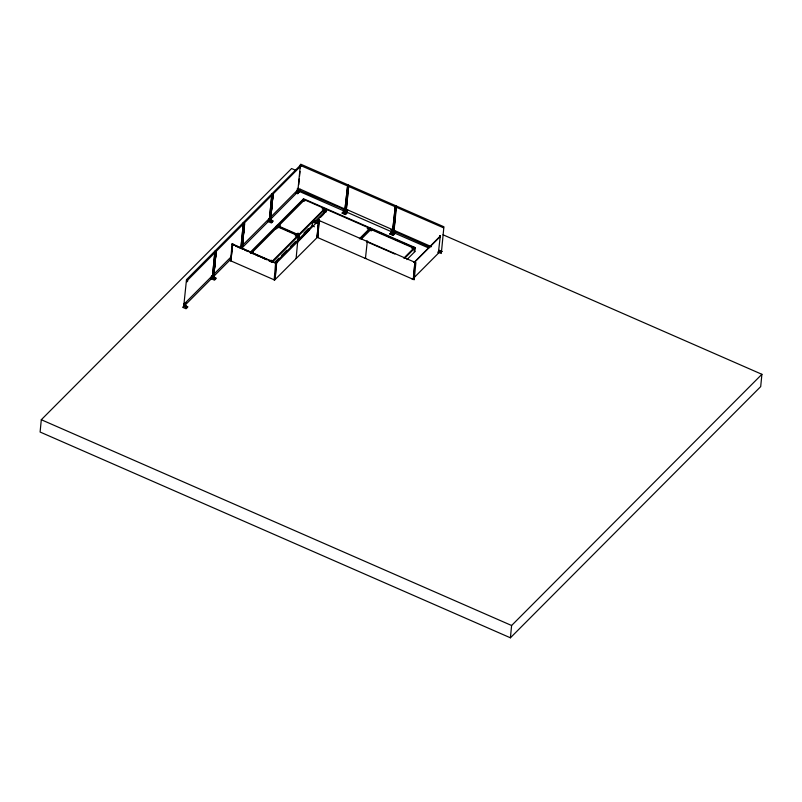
<?xml version="1.0" encoding="UTF-8"?>
<svg xmlns="http://www.w3.org/2000/svg" width="802" height="802" viewBox="0 0 802 802"><rect width="100%" height="100%" fill="white"/><g stroke="black" fill="none" stroke-linecap="round" stroke-linejoin="round"><path stroke-width="1.2" d="M275.688 263.267C275.938 262.906 275.507 262.886 275.798 263.277M296.118 258.485L297.712 241.201C297.692 242.435 296.84 241.522 297.843 241.663M319.146 220.339L318.334 220.169L415.867 262.725L414.193 279.788L317.291 237.392L318.885 220.239L319.467 220.239L318.915 220.169M367.236 241.813L367.015 241.552M297.151 189.182C299.597 188.259 298.063 190.154 298.815 188.781L297.953 188.259M343.998 208.65L300.018 189.082M345.963 210.585C347.607 204.831 345.221 217.833 346.554 204.48M394.945 231.577L395.546 230.956L431.516 246.705M394.915 231.698L429.932 247.216M439.215 250.234L439.396 250.625M319.126 221.011L319.767 221.242M365.852 258.384L365.141 258.174L365.852 258.334M367.316 242.154C367.226 240.289 366.725 241.412 367.426 241.663M413.902 279.437L413.21 279.206L413.902 279.307M413.271 279.367L414.885 262.104L415.576 262.204L415.045 262.465M187.668 280.53C184.6 279.938 188.891 282.184 187.087 280.008M186.475 280.449L186.986 280.088M216.159 252.079C213.532 250.795 216.56 253.913 215.838 251.537M215.568 251.487L215.748 252.109L214.996 251.918M244.65 223.437L243.377 223.407L243.878 222.806L244.64 223.668L243.497 223.778L244.029 222.886M272.64 194.505C272.209 195.076 272.57 194.645 272.229 195.016M271.838 194.806L272.62 194.325M272.209 194.385L272.51 194.916M300.69 165.653L299.958 165.503M348.088 186.545C346.705 185.422 350.253 186.766 347.497 186.826L344.649 212.049L345.401 212.52L346.043 211.969M395.637 207.297L396.318 206.665L395.115 207.678L392.419 233.031L393.481 233.332L393.411 232.54M299.838 166.154C301.191 164.901 299.427 164.931 300.529 165.593M395.877 206.966L395.556 206.846M215.959 252.379L213.683 276.991L216.029 252.59L214.996 252.309M244.389 223.718L243.838 223.056L244.44 223.898L242.144 248.389L244.289 223.808M296.189 170.535L291.597 168.53L41.303 419.727L40.1 432.027L510.403 637.801L760.697 386.604L761.9 374.303L443.015 234.775M187.087 280.72L300.9 165.944M185.041 304.098L185.533 307.086C189.112 308.138 184.52 304.81 183.858 304.128M186.886 307.647L184.981 306.464L185.342 304.7M185.483 304.008L185.392 304.58L184.6 303.627M186.736 307.798L185.142 304.88M213.723 275.918L213.944 275.407L213.512 276.349L212.259 276.119L213.071 275.026M212.5 276.84L212.119 275.918L212.941 274.976M212.36 277.753L214.966 251.056L212.329 277.743C213.192 280.109 214.445 275.938 213.763 274.665M213.773 275.407L213.402 276.359L212.45 275.597M216.029 252.59L213.502 278.324L216.069 252.47M215.197 279.206C210.004 271.176 218.695 281.442 213.853 278.635L213.593 277.713L215.347 279.056M230.625 260.78L232.099 243.708L232.7 243.738L230.876 260.83L232.72 243.928L232.209 244.75L232.259 244.149M240.72 247.517L241.061 246.605L242.404 246.805L241.983 247.748L240.72 247.517C240.279 247.417 242.765 247.818 242.384 247.036M241.061 246.725L243.427 222.455L240.911 247.928C243.056 248.57 239.948 245.723 240.831 247.888M241.602 247.898L242.274 247.297M244.5 223.989L242.094 248.5L244.62 224.089L243.587 224.4L243.457 223.708M242.404 246.805L242.314 247.377L242.404 246.805L241.151 246.595M269.181 218.916L269.282 218.284L269.402 218.966L270.505 219.096L270.875 218.214L270.715 218.966L269.181 218.916L269.993 217.823M270.735 217.823C271.848 219.146 268.52 219.227 269.522 218.004M270.063 219.297L270.675 218.475M270.525 220.52C269.743 215.898 274.344 224.009 270.926 221.282L270.525 220.52L270.785 221.432L272.289 221.673M272.129 222.004L270.675 218.936M275.808 229.452L275.998 227.467L277.582 228.159L278.525 227.217M229.482 260.279L274.164 279.828L275.617 262.855M275.447 262.775L275.918 263.317L275.567 262.525M276.69 262.866L276.389 263.297L276.69 262.244L275.086 279.587L276.319 262.284L276.73 262.765L319.156 219.979M296.349 192.52L297.432 191.046M299.286 189.853L298.524 190.696L297.672 190.044L298.555 190.435L299.256 189.723L297.903 189.733M297.793 189.503L297.291 189.031M300.399 165.412L443.606 227.848M295.557 192.741L297.692 193.653L299.677 191.377L297.542 190.475M297.753 191.949L300.359 165.252L186.495 279.647L183.688 306.665L185.112 306.695M298.264 189.573L298.484 188.46M298.705 184.821L299.296 178.756M299.537 176.33L300.008 171.478M300.359 167.839L300.72 164.199L443.907 226.786L441.3 253.502L437.892 252.008M297.692 193.653L299.677 191.377M297.893 241.693L297.843 241.482M298.885 239.066L299.276 235.096L277.081 225.382M312.75 223.377L312.95 221.382L317.502 223.377M314.484 222.495L326.905 210.024M318.655 220.35L316.98 237.452L317.792 237.352L319.106 220.209L317.792 237.302L317.071 237.141L318.715 220.37M324.038 213.823L324.429 209.863L326.003 210.555L325.812 212.53M342.213 213.152L344.198 210.876L347.386 212.46L345.421 214.515L342.213 213.152L344.198 210.876M344.97 209.292C346.514 214.405 340.84 214.294 345.993 210.435C348.309 208.4 343.346 211.658 345.231 208.901M344.058 213.563L345.311 210.325M345.181 209.061L344.589 210.004L345.04 209.733M343.807 213.452L345.06 210.214M345.522 210.375L344.649 209.593M345.421 214.515L347.406 212.239M345.993 210.435L346.544 209.643M346.905 200.851L347.376 195.979M347.617 193.563L348.449 185.061M365.441 258.455L367.276 241.492M371.156 231.006L371.346 229.031L361.411 239.006M389.942 234.014L391.927 231.748L395.115 233.332L393.15 235.377L389.942 234.014L391.927 231.748M392.96 230.114L392.298 230.655L392.89 232.77L391.536 234.324L392.669 231.207L394.053 230.896M391.787 234.425L393.04 231.187M392.378 230.455L393.672 230.054L394.213 231.016M392.639 230.986C396.118 230.555 390.694 229.542 393.722 231.297L394.283 230.284L394.053 231.307M391.536 234.324L392.79 231.086M393.251 231.237L392.749 230.755M393.481 230.004L393.942 230.515M393.15 235.377L395.135 233.101M393.922 228.981L393.571 232.64L428.799 248.029M394.163 226.565L394.754 220.48M394.985 218.064L395.466 213.202M395.697 210.776L396.178 205.924M406.935 259.597L414.885 251.617L415.276 247.648L303.587 198.786L250.625 251.938M414.464 262.023L414.093 261.632L414.744 262.064M413.451 279.467L414.905 262.204M415.115 263.156L415.195 262.675M440.027 236.46L440.328 235.648L440.128 236.7L415.025 261.773M438.373 253.001L440.318 235.708M440.448 235.768L440.067 236.47L440.498 235.948M440.087 251.587L440.639 250.795C443.867 251.156 439.015 253.422 440.639 250.795M440.368 251.848L440.108 251.317M441.802 251.627L441.21 250.866M510.403 637.801L511.606 625.5L761.9 374.303M348.629 186.806L346.063 212.199L348.489 186.635M396.358 207.668L393.792 233.061L395.957 207.387M392.378 232.911L395.226 207.688C394.925 205.603 397.892 207.999 395.366 207.457M344.649 212.049L347.497 186.826M270.505 220.891L269.191 221.091L269.943 220.44M300.57 165.172L300.409 164.751M270.785 218.856L270.695 218.204M187.668 281.181L186.676 280.85M215.999 251.808L215.477 252.219M272.68 195.788L272.61 194.726M272.7 195.147L272.84 194.495M343.376 209.272L343.767 208.41M212.259 276.119C212.069 274.495 214.244 277.522 212.36 276.49M297.743 189.683C296.8 189.543 300.108 191.056 297.572 190.645M439.997 236.71L440.438 235.858L414.022 262.485L414.774 262.184M347.717 186.244L348.198 185.633L348.038 186.585M186.154 303.196L185.683 303.657M242.084 245.783L268.52 219.287L269.432 219.638M242.184 245.823L242.695 245.602M269.342 219.648L268.87 220.109M269.482 219.928L268.028 221.512L271.447 222.956L273.292 221.031L271.016 220.069M297.803 191.046L297.331 191.508M299.427 189.884L299.878 189.102M391.135 229.994L391.406 229.382M391.667 229.763L391.346 229.562M394.885 231.618L395.165 231.006M367.456 241.352L366.845 241.171L367.296 241.713M412.418 278.615L412.96 278.725M440.218 236.57L440.208 236.289M438.764 252.861L414.644 277.081M183.828 304.399L183.989 303.898M269.151 218.495C271.928 219.397 267.507 219.718 269.803 217.954M274.164 279.828L273.873 279.697M347.206 210.595L347.747 209.944L391.677 229.292L391.276 230.304M347.647 210.655L347.817 210.084L347.336 211.137M186.766 280.279L187.427 280.77M272.72 194.876L272.239 194.445M343.747 209.272L299.467 190.295L299.918 189.793M343.446 209.543L343.888 209.031M343.847 209.212L343.687 208.59M344.659 211.928L345.321 211.608M212.319 275.758L212.841 275.417M441.812 251.487L440.388 251.577M232.339 244.319L274.515 262.705M297.321 241.532L297.833 241.242M184.47 303.567C186.956 303.066 184.059 306.013 184.109 304.078M213.743 274.324L231.307 256.67M270.675 217.121L296.981 190.686L299.657 191.598M296.981 190.686L297.101 191.347M232.209 243.908L275.637 262.906M214.936 251.858L215.447 251.487M299.687 165.844C302.474 167.147 300.319 164.22 299.908 165.733M348.218 187.227L348.669 186.686M414.053 261.683L414.143 262.244M185.372 304.429L184.811 304.379M213.743 275.677L212.65 275.998L212.69 275.196M241.372 246.635C243.417 245.222 241.502 249.091 241.031 246.876M183.869 306.033L182.635 307.316L186.054 308.76L187.899 306.835L185.623 305.873M212.951 276.79L211.106 278.715L214.515 280.159L216.36 278.234L214.084 277.271M242.415 247.617L243.357 249.382M296.078 192.59L296.85 191.788M186.836 280.82L187.297 280.65M211.588 276.49L185.332 302.835L185.884 302.875M241.663 248.279L269.292 220.55M270.986 218.816L296.89 192.811M184.731 305.482L230.465 259.547M250.435 253.121L276.941 226.525M277.362 226.104L303.868 199.508M251.547 253.011L304.56 199.808M252.429 253.402L253.372 252.45L251.798 251.758M279.357 226.385L280.299 225.432L278.715 224.74M305.442 200.199L304.499 201.142L302.925 200.45M270.084 261.151L271.026 260.199L272.6 260.891M296.179 234.936L295.236 235.878L296.81 236.57M297.001 234.134L297.943 233.181L299.527 233.873M323.096 207.918L322.153 208.861L323.737 209.553M271.246 262.234L297.753 235.628M298.174 235.207L324.68 208.61M272.359 262.114L325.782 208.5M275.276 261.763L278.815 258.214M281.462 255.547L286.765 250.234M290.304 246.685L295.597 241.362M299.547 237.402L297.783 239.176L298.474 239.477L298.865 235.517L276.67 225.803M303.968 232.971L308.389 228.53M315.316 221.663L326.083 210.856M275.086 262.946L312.61 225.292M320.559 217.312L323.216 214.645M309.632 229.833L297.823 241.963M274.525 280.149L317.572 237.101M368.188 227.648L367.246 228.59L370.404 229.974M359.416 238.725L370.183 227.918M360.268 238.866L370.875 228.229M394.273 230.505L393.281 230.966M412.589 247.076L411.647 248.018L413.22 248.71M403.807 258.154L414.574 247.347L414.193 251.307L414.885 251.617M404.669 258.294L415.276 247.648M438.905 252.74L438.243 252.7M412.228 279.507L412.91 278.825M297.522 241.783L297.311 241.272M367.126 241.693L367.767 242.294M300.75 166.285L300.159 166.405M215.066 252.359L215.467 253.011M187.287 281.582L187.357 280.9M396.278 208.069L396.399 207.548M233.051 244.821L232.39 244.63M270.645 216.951L271.557 217.242M185.252 302.755L186.164 303.046M269.973 218.094L269.322 218.585M212.329 277.743L213.011 277.642M186.726 280.911L186.595 281.482M275.387 263.216L275.858 263.758M269.282 220.219L268.75 220.039M242.284 245.492L243.217 246.144M240.079 247.738L240.961 248.239M212.35 277.422L211.417 276.77M272.259 195.086L271.718 195.397L272.239 195.788M272.209 195.848L272.73 195.848M347.737 186.465L348.258 186.455M395.135 207.798L396.138 208.129M215.808 253.041L215.116 253.001M344.93 209.853L346.013 210.054L346.033 209.502M348.238 187.297L347.477 187.036M187.177 281.682L186.515 281.522M213.212 276.379L212.319 275.527M296.85 191.127L298.023 191.608L297.953 190.816M440.609 251.056L441.18 251.136M300.339 166.365L299.748 166.174M297.923 188.53L298.464 188.731M241.713 246.826L242.294 247.196L241.743 247.176M439.967 235.999L440.498 236.119M297.422 190.565L296.81 190.976M242.615 246.455L243.116 246.124M240.349 247.718L240.961 247.998M212.019 276.459L211.437 276.51L211.708 277.151M344.168 211.106L347.386 212.46M391.897 231.968L395.115 233.332M342.233 212.931L345.451 214.294M389.962 233.793L393.18 235.156M242.555 248.67L244.831 249.633M298.113 190.896L344.7 211.277M345.842 211.758L392.429 232.139M303.176 199.197L414.163 247.758M369.351 228.75L413.752 248.179M367.146 241.913L394.835 254.034M313.883 220.46L315.467 221.151M315.948 223.297L312.529 221.793L312.138 225.763L314.424 226.755M269.211 218.645L270.084 219.026M276.249 226.214L298.454 235.928L298.063 239.898L297.372 239.587M240.75 247.247L241.623 247.628M250.164 252.409L261.262 257.262M261.402 257.322L266.805 259.688M269.031 260.66L271.266 261.642M235.758 246.154L242.595 249.141M244.871 250.144L248.289 251.638M250.565 252.63L252.841 253.622M256.259 255.126L258.535 256.119M263.086 258.114L266.505 259.607M268.78 260.6L272.199 262.094M41.303 419.727L511.606 625.5M270.956 217.793L271.547 217.392M214.244 274.114L214.756 274.735M211.818 277.241L212.45 276.971M270.785 217.753L271.587 217.903L271.477 217.272M443.456 227.969L443.476 227.908M272.901 195.297L270.605 219.788L272.901 195.297M271.888 193.853L269.412 219.337L271.888 193.853M272.961 195.387L270.434 221.121L272.961 195.387"/></g></svg>
